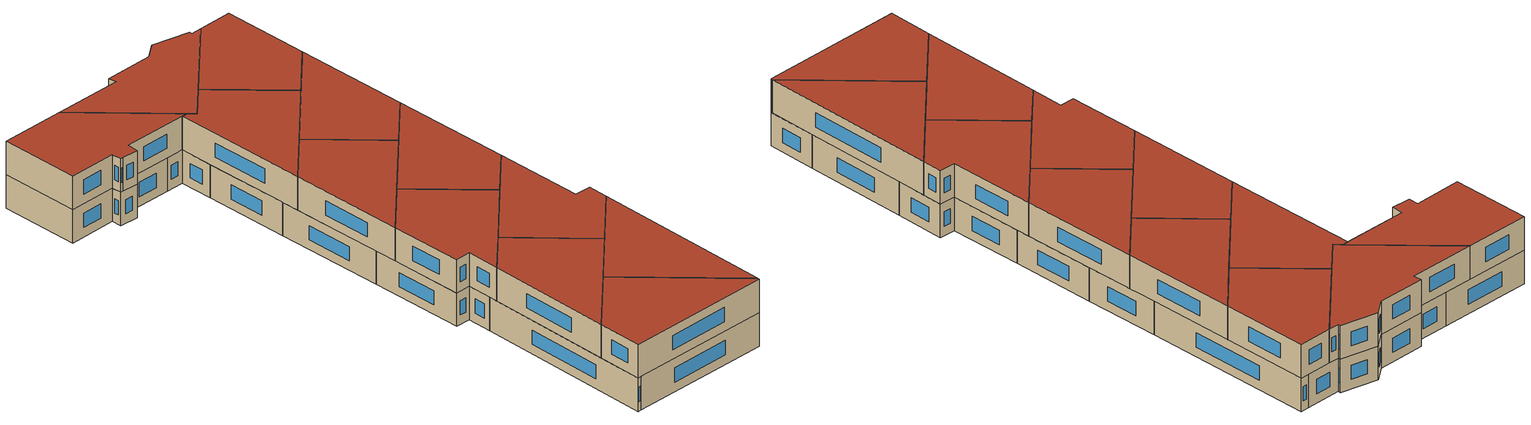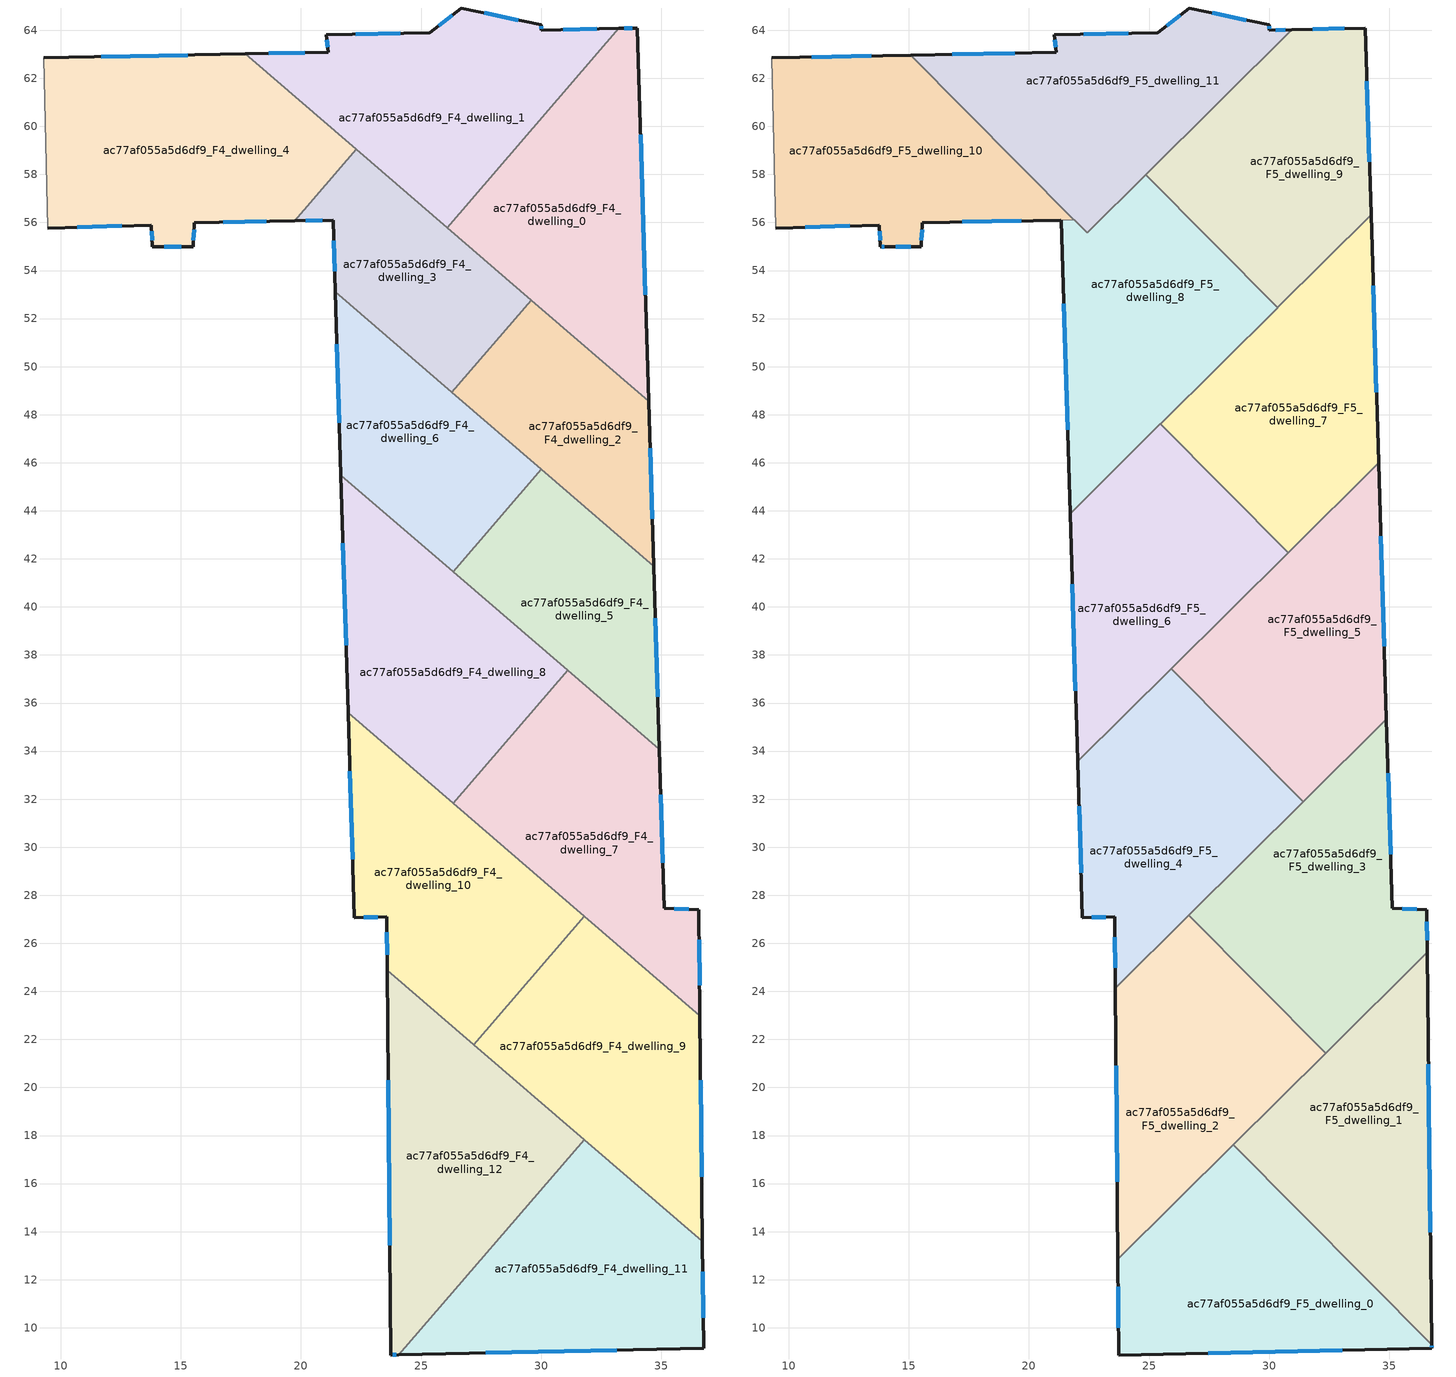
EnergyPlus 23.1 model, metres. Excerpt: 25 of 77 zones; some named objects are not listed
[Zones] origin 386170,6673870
ac77af055a5d6df9_F4_dwelling_0
 floor to ac77af055a5d6df9_F3_dwelling_0 (EU_floor_Construction): 34,64.09 34.47,48.55 26.09,55.77 33.23,64.08 z12
 wall outside (EU_wall_Construction): 34.47,48.55 34,64.09 33.23,64.08 z12:15
 wall to ac77af055a5d6df9_F4_dwelling_1 (EU_wall_Construction): 33.23,64.08 26.09,55.77 z12:15
 wall to ac77af055a5d6df9_F4_dwelling_2 (EU_wall_Construction): 29.58,52.77 34.47,48.55 z12:15
 wall to ac77af055a5d6df9_F4_dwelling_3 (EU_wall_Construction): 26.09,55.77 29.58,52.77 z12:15
 window (EU_Window_Construction): 33.78,64.09 33.45,64.08 / 34.34,52.99 34.14,59.65 z12.86:14.14
ac77af055a5d6df9_F4_dwelling_1
 floor to ac77af055a5d6df9_F3_dwelling_1 (EU_floor_Construction): 33.23,64.08 26.09,55.77 17.68,63.01 21.14,63.08 21.04,63.81 25.37,63.9 26.67,64.93 29.99,64.22 30,64 z12
 wall outside (EU_wall_Construction): 33.23,64.08 30,64 29.99,64.22 26.67,64.93 25.37,63.9 21.04,63.81 21.14,63.08 17.68,63.01 z12:15
 wall to ac77af055a5d6df9_F4_dwelling_4 (EU_wall_Construction): 17.68,63.01 22.29,59.04 z12:15
 wall to ac77af055a5d6df9_F4_dwelling_3 (EU_wall_Construction): 22.29,59.04 26.09,55.77 z12:15
 window (EU_Window_Construction): 29.05,64.42 27.62,64.72 / 30,64.07 30,64.16 / 32.31,64.05 30.93,64.02 / 20.15,63.06 18.67,63.03 / 21.07,63.6 21.11,63.29 / 24.13,63.87 22.28,63.83 / 26.3,64.63 25.74,64.19 z12.86:14.14
 ceiling adiabatic (EU_roof_Construction): 26.54,56.3 33.23,64.08 30.94,64.02 24.87,57.99 z15
ac77af055a5d6df9_F4_dwelling_10
 floor to ac77af055a5d6df9_F3_dwelling_10 (EU_floor_Construction): 31.8,27.12 27.2,21.78 23.59,24.88 23.57,27.09 22.23,27.07 21.97,35.59 z12
 wall outside (EU_wall_Construction): 21.97,35.59 22.23,27.07 23.57,27.09 23.59,24.88 z12:15
 wall to ac77af055a5d6df9_F4_dwelling_9 (EU_wall_Construction): 27.2,21.78 31.8,27.12 z12:15
 wall to ac77af055a5d6df9_F4_dwelling_12 (EU_wall_Construction): 23.59,24.88 27.2,21.78 z12:15
 wall to ac77af055a5d6df9_F4_dwelling_7 (EU_wall_Construction): 31.8,27.12 26.34,31.82 z12:15
 wall to ac77af055a5d6df9_F4_dwelling_8 (EU_wall_Construction): 26.34,31.82 21.97,35.59 z12:15
 window (EU_Window_Construction): 23.58,26.46 23.59,25.51 / 22.61,27.08 23.19,27.09 / 22.04,33.15 22.15,29.5 z12.86:14.14
ac77af055a5d6df9_F4_dwelling_11
 floor to ac77af055a5d6df9_F3_dwelling_11 (EU_floor_Construction): 36.71,13.59 36.76,9.15 24.07,8.87 31.78,17.83 z12
 wall outside (EU_wall_Construction): 24.07,8.87 36.76,9.15 36.71,13.59 z12:15
 wall to ac77af055a5d6df9_F4_dwelling_12 (EU_wall_Construction): 31.78,17.83 24.07,8.87 z12:15
 wall to ac77af055a5d6df9_F4_dwelling_9 (EU_wall_Construction): 36.71,13.59 31.78,17.83 z12:15
 window (EU_Window_Construction): 36.74,10.42 36.72,12.32 / 27.7,8.95 33.13,9.07 z12.86:14.14
 ceiling adiabatic (EU_roof_Construction): 36.76,9.3 36.71,13.59 31.78,17.83 30.16,15.95 z15
ac77af055a5d6df9_F4_dwelling_12
 floor to ac77af055a5d6df9_F3_dwelling_12 (EU_floor_Construction): 31.78,17.83 24.07,8.87 23.73,8.87 23.59,24.88 z12
 wall outside (EU_wall_Construction): 23.59,24.88 23.73,8.87 24.07,8.87 z12:15
 wall to ac77af055a5d6df9_F4_dwelling_9 (EU_wall_Construction): 31.78,17.83 27.2,21.78 z12:15
 window (EU_Window_Construction): 23.63,20.31 23.69,13.44 / 23.83,8.87 23.98,8.87 z12.86:14.14
 ceiling adiabatic (EU_roof_Construction): 30.16,15.95 31.78,17.83 30.14,19.24 28.51,17.62 z15
ac77af055a5d6df9_F4_dwelling_2
 floor to ac77af055a5d6df9_F3_dwelling_2 (EU_floor_Construction): 34.47,48.55 34.68,41.7 26.28,48.94 29.58,52.77 z12
 wall outside (EU_wall_Construction): 34.68,41.7 34.47,48.55 z12:15
 wall to ac77af055a5d6df9_F4_dwelling_3 (EU_wall_Construction): 29.58,52.77 26.28,48.94 z12:15
 wall to ac77af055a5d6df9_F4_dwelling_5 (EU_wall_Construction): 30.01,45.73 34.68,41.7 z12:15
 wall to ac77af055a5d6df9_F4_dwelling_6 (EU_wall_Construction): 26.28,48.94 30.01,45.73 z12:15
 window (EU_Window_Construction): 34.62,43.66 34.53,46.6 z12.86:14.14
ac77af055a5d6df9_F4_dwelling_3
 floor to ac77af055a5d6df9_F3_dwelling_3 (EU_floor_Construction): 29.58,52.77 26.28,48.94 21.43,53.11 21.34,56.1 19.74,56.07 22.29,59.04 z12
 wall outside (EU_wall_Construction): 19.74,56.07 21.34,56.1 21.43,53.11 z12:15
 wall to ac77af055a5d6df9_F4_dwelling_4 (EU_wall_Construction): 22.29,59.04 19.74,56.07 z12:15
 wall to ac77af055a5d6df9_F4_dwelling_6 (EU_wall_Construction): 21.43,53.11 26.28,48.94 z12:15
 window (EU_Window_Construction): 21.36,55.25 21.4,53.96 / 20.2,56.08 20.88,56.09 z12.86:14.14
ac77af055a5d6df9_F4_dwelling_4
 floor to ac77af055a5d6df9_F3_dwelling_4 (EU_floor_Construction): 22.29,59.04 19.74,56.07 15.57,56 15.51,54.98 13.82,55 13.77,55.89 9.47,55.77 9.3,62.85 17.68,63.01 z12
 wall outside (EU_wall_Construction): 9.47,55.77 13.77,55.89 13.82,55 15.51,54.98 15.57,56 19.74,56.07 / 17.68,63.01 9.3,62.85 z12:15
 wall adiabatic (EU_wall_Construction): 9.3,62.85 9.47,55.77 z12:15
 window (EU_Window_Construction): 16.76,56.02 18.55,56.05 / 15.53,55.27 15.55,55.71 / 14.3,54.99 15.03,54.99 / 13.79,55.64 13.81,55.25 / 10.7,55.8 12.54,55.86 / 15.28,62.97 11.69,62.9 z12.86:14.14
ac77af055a5d6df9_F4_dwelling_5
 floor to ac77af055a5d6df9_F3_dwelling_5 (EU_floor_Construction): 34.68,41.7 34.92,34.08 26.34,41.46 30.01,45.72 z12
 wall outside (EU_wall_Construction): 34.92,34.08 34.68,41.7 z12:15
 wall to ac77af055a5d6df9_F4_dwelling_6 (EU_wall_Construction): 30.01,45.72 26.34,41.46 z12:15
 wall to ac77af055a5d6df9_F4_dwelling_8 (EU_wall_Construction): 26.34,41.46 31.1,37.36 z12:15
 wall to ac77af055a5d6df9_F4_dwelling_7 (EU_wall_Construction): 31.1,37.36 34.92,34.08 z12:15
 window (EU_Window_Construction): 34.85,36.25 34.75,39.52 z12.86:14.14
ac77af055a5d6df9_F4_dwelling_6
 floor to ac77af055a5d6df9_F3_dwelling_6 (EU_floor_Construction): 30.01,45.72 26.34,41.46 21.66,45.48 21.43,53.11 z12
 wall outside (EU_wall_Construction): 21.43,53.11 21.66,45.48 z12:15
 wall to ac77af055a5d6df9_F4_dwelling_8 (EU_wall_Construction): 21.66,45.48 26.34,41.46 z12:15
 window (EU_Window_Construction): 21.5,50.93 21.6,47.66 z12.86:14.14
ac77af055a5d6df9_F4_dwelling_7
 floor to ac77af055a5d6df9_F3_dwelling_7 (EU_floor_Construction): 34.92,34.08 35.12,27.46 36.55,27.41 36.6,22.99 26.34,31.82 31.1,37.36 z12
 wall outside (EU_wall_Construction): 36.6,22.99 36.55,27.41 35.12,27.46 34.92,34.08 z12:15
 wall to ac77af055a5d6df9_F4_dwelling_8 (EU_wall_Construction): 31.1,37.36 26.34,31.82 z12:15
 wall to ac77af055a5d6df9_F4_dwelling_9 (EU_wall_Construction): 31.8,27.12 36.6,22.99 z12:15
 window (EU_Window_Construction): 36.59,24.25 36.57,26.14 / 35.06,29.35 34.97,32.19 / 36.14,27.42 35.53,27.44 z12.86:14.14
ac77af055a5d6df9_F4_dwelling_8
 floor to ac77af055a5d6df9_F3_dwelling_8 (EU_floor_Construction): 31.1,37.36 26.34,31.82 21.97,35.59 21.66,45.48 z12
 wall outside (EU_wall_Construction): 21.66,45.48 21.97,35.59 z12:15
 window (EU_Window_Construction): 21.75,42.66 21.88,38.41 z12.86:14.14
ac77af055a5d6df9_F4_dwelling_9
 floor to ac77af055a5d6df9_F3_dwelling_9 (EU_floor_Construction): 36.6,22.99 36.71,13.59 27.2,21.78 31.8,27.12 z12
 wall outside (EU_wall_Construction): 36.71,13.59 36.6,22.99 z12:15
 window (EU_Window_Construction): 36.68,16.28 36.63,20.3 z12.86:14.14
ac77af055a5d6df9_F5_dwelling_0
 floor to ac77af055a5d6df9_F4_dwelling_11 (EU_floor_Construction): 30.16,15.95 36.76,9.3 36.76,9.15 24.07,8.87 z15
 floor to ac77af055a5d6df9_F4_dwelling_12 (EU_floor_Construction): 28.51,17.62 30.16,15.95 24.07,8.87 23.73,8.87 23.7,12.85 z15
 wall outside (EU_wall_Construction): 23.7,12.85 23.73,8.87 36.76,9.15 36.76,9.3 z15:18
 wall to ac77af055a5d6df9_F5_dwelling_1 (EU_wall_Construction): 36.76,9.3 28.51,17.62 z15:18
 wall to ac77af055a5d6df9_F5_dwelling_2 (EU_wall_Construction): 28.51,17.62 23.7,12.85 z15:18
 window (EU_Window_Construction): 23.71,11.71 23.72,10 / 36.76,9.2 36.76,9.26 / 27.46,8.95 33.04,9.07 z15.86:17.14
 roof outside (EU_roof_Construction): 36.76,9.15 36.76,9.3 28.51,17.62 23.7,12.85 23.73,8.87 z18
ac77af055a5d6df9_F5_dwelling_1
 floor to ac77af055a5d6df9_F4_dwelling_9 (EU_floor_Construction): 36.6,22.99 36.71,13.59 30.14,19.24 35.16,24.22 z15
 floor to ac77af055a5d6df9_F4_dwelling_7 (EU_floor_Construction): 36.57,25.62 36.6,22.99 35.16,24.22 z15
 floor adiabatic (EU_floor_Construction): 36.71,13.59 36.76,9.3 28.51,17.62 30.14,19.24 z15
 wall outside (EU_wall_Construction): 36.76,9.3 36.57,25.62 z15:18
 wall to ac77af055a5d6df9_F5_dwelling_3 (EU_wall_Construction): 36.57,25.62 32.35,21.43 z15:18
 wall to ac77af055a5d6df9_F5_dwelling_2 (EU_wall_Construction): 32.35,21.43 28.51,17.62 z15:18
 window (EU_Window_Construction): 36.7,13.97 36.63,20.96 z15.86:17.14
 roof outside (EU_roof_Construction): 36.76,9.3 36.57,25.62 28.51,17.62 z18
ac77af055a5d6df9_F5_dwelling_10
 floor to ac77af055a5d6df9_F4_dwelling_4 (EU_floor_Construction): 15.08,62.96 20.75,57.25 19.74,56.07 15.57,56 15.51,54.98 14.03,55 13.82,55 13.77,55.89 9.47,55.77 9.3,62.85 z15
 floor to ac77af055a5d6df9_F4_dwelling_3 (EU_floor_Construction): 20.75,57.25 21.87,56.12 21.35,56.1 19.74,56.07 z15
 wall outside (EU_wall_Construction): 9.47,55.77 13.77,55.89 13.82,55 14.03,55 15.51,54.98 15.57,56 21.33,56.1 / 15.08,62.96 9.3,62.85 z15:18
 wall adiabatic (EU_wall_Construction): 9.3,62.85 9.47,55.77 z15:18
 wall to ac77af055a5d6df9_F5_dwelling_8 (EU_wall_Construction): 21.34,56.1 21.88,56.11 z15:18
 wall to ac77af055a5d6df9_F5_dwelling_11 (EU_wall_Construction): 21.87,56.12 15.08,62.96 z15:18
 window (EU_Window_Construction): 17.22,56.03 19.69,56.07 / 15.53,55.27 15.55,55.71 / 14.45,54.99 15.09,54.98 / 13.88,55 13.97,55 / 13.79,55.64 13.81,55.25 / 10.7,55.8 12.54,55.86 / 13.43,62.93 10.95,62.88 z15.86:17.14
 roof outside (EU_roof_Construction): 21.88,56.11 15.08,62.96 9.3,62.85 9.47,55.77 13.77,55.89 13.82,55 14.03,55 15.51,54.98 15.57,56 z18
ac77af055a5d6df9_F5_dwelling_11
 floor to ac77af055a5d6df9_F4_dwelling_1 (EU_floor_Construction): 30.94,64.02 24.24,57.37 17.68,63.01 21.14,63.08 21.04,63.81 25.37,63.9 26.67,64.93 29.99,64.22 30,64 z15
 floor to ac77af055a5d6df9_F4_dwelling_4 (EU_floor_Construction): 22.29,59.04 20.75,57.25 15.08,62.96 17.68,63.01 z15
 floor to ac77af055a5d6df9_F4_dwelling_3 (EU_floor_Construction): 24.24,57.37 22.42,55.57 20.75,57.25 22.29,59.04 z15
 wall outside (EU_wall_Construction): 30.95,64.03 30,64 29.99,64.22 26.67,64.93 25.37,63.9 21.04,63.81 21.14,63.08 15.08,62.96 z15:18
 wall to ac77af055a5d6df9_F5_dwelling_9 (EU_wall_Construction): 24.87,57.99 30.95,64.03 z15:18
 wall to ac77af055a5d6df9_F5_dwelling_8 (EU_wall_Construction): 21.88,56.11 22.42,55.57 24.87,57.99 z15:18
 window (EU_Window_Construction): 24.13,63.87 22.28,63.83 / 26.3,64.63 25.74,64.19 / 29.05,64.42 27.62,64.72 / 30,64.07 30,64.16 / 30.68,64.02 30.27,64.01 / 19.41,63.05 16.81,63 / 21.07,63.6 21.11,63.29 z15.86:17.14
 roof outside (EU_roof_Construction): 30.95,64.03 30,64 29.99,64.22 26.67,64.93 25.37,63.9 21.04,63.81 21.14,63.08 15.08,62.96 22.42,55.57 z18
ac77af055a5d6df9_F5_dwelling_2
 floor to ac77af055a5d6df9_F4_dwelling_12 (EU_floor_Construction): 30.14,19.24 23.7,12.85 23.6,24.12 24.01,24.53 z15
 floor to ac77af055a5d6df9_F4_dwelling_10 (EU_floor_Construction): 26.66,27.16 29.43,24.37 27.2,21.78 24.01,24.53 z15
 floor to ac77af055a5d6df9_F4_dwelling_9 (EU_floor_Construction): 29.43,24.37 32.35,21.43 30.14,19.24 27.2,21.78 z15
 wall outside (EU_wall_Construction): 23.6,24.12 23.7,12.85 z15:18
 wall to ac77af055a5d6df9_F5_dwelling_3 (EU_wall_Construction): 32.35,21.43 26.66,27.16 z15:18
 wall to ac77af055a5d6df9_F5_dwelling_4 (EU_wall_Construction): 26.66,27.16 23.6,24.12 z15:18
 window (EU_Window_Construction): 23.63,20.9 23.67,16.07 z15.86:17.14
 roof outside (EU_roof_Construction): 32.35,21.43 26.66,27.16 23.6,24.12 23.7,12.85 z18
ac77af055a5d6df9_F5_dwelling_3
 floor to ac77af055a5d6df9_F4_dwelling_7 (EU_floor_Construction): 34.92,34.08 35.12,27.46 36.55,27.41 36.57,25.62 35.16,24.22 29.03,29.51 34.23,34.67 z15
 floor to ac77af055a5d6df9_F4_dwelling_9 (EU_floor_Construction): 35.16,24.22 32.35,21.43 29.43,24.37 31.8,27.12 z15
 floor to ac77af055a5d6df9_F4_dwelling_10 (EU_floor_Construction): 31.8,27.12 29.43,24.37 26.66,27.16 29.03,29.51 z15
 floor to ac77af055a5d6df9_F4_dwelling_5 (EU_floor_Construction): 34.88,35.32 34.92,34.08 34.23,34.67 z15
 wall outside (EU_wall_Construction): 36.57,25.62 36.55,27.41 35.12,27.46 34.88,35.32 z15:18
 wall to ac77af055a5d6df9_F5_dwelling_5 (EU_wall_Construction): 34.88,35.32 31.42,31.88 z15:18
 wall to ac77af055a5d6df9_F5_dwelling_4 (EU_wall_Construction): 31.42,31.88 26.66,27.16 z15:18
 window (EU_Window_Construction): 36.14,27.42 35.53,27.44 / 36.57,26.13 36.56,26.9 / 35.05,29.7 34.95,33.07 z15.86:17.14
 roof outside (EU_roof_Construction): 36.57,25.62 36.55,27.41 35.12,27.46 34.88,35.32 26.66,27.16 32.35,21.43 z18
ac77af055a5d6df9_F5_dwelling_4
 floor to ac77af055a5d6df9_F4_dwelling_10 (EU_floor_Construction): 29.03,29.51 24.01,24.53 23.59,24.88 23.57,27.09 22.23,27.07 22.03,33.57 23.09,34.62 z15
 floor to ac77af055a5d6df9_F4_dwelling_12 (EU_floor_Construction): 24.01,24.53 23.6,24.12 23.59,24.88 z15
 floor to ac77af055a5d6df9_F4_dwelling_8 (EU_floor_Construction): 25.92,37.42 28.72,34.59 26.34,31.82 23.09,34.62 z15
 floor to ac77af055a5d6df9_F4_dwelling_7 (EU_floor_Construction): 28.72,34.59 31.42,31.88 29.03,29.51 26.34,31.82 z15
 wall outside (EU_wall_Construction): 22.03,33.57 22.23,27.07 23.57,27.09 23.6,24.12 z15:18
 wall to ac77af055a5d6df9_F5_dwelling_5 (EU_wall_Construction): 31.42,31.88 25.91,37.42 z15:18
 wall to ac77af055a5d6df9_F5_dwelling_6 (EU_wall_Construction): 25.91,37.42 22.03,33.57 z15:18
 window (EU_Window_Construction): 22.61,27.08 23.19,27.09 / 22.08,31.71 22.17,28.93 / 23.58,26.25 23.59,24.97 z15.86:17.14
 roof outside (EU_roof_Construction): 31.42,31.88 25.91,37.42 22.03,33.57 22.23,27.07 23.57,27.09 23.6,24.12 z18
ac77af055a5d6df9_F5_dwelling_5
 floor to ac77af055a5d6df9_F4_dwelling_5 (EU_floor_Construction): 34.68,41.7 34.88,35.32 34.23,34.67 28.29,39.78 32.3,43.76 z15
 floor to ac77af055a5d6df9_F4_dwelling_2 (EU_floor_Construction): 34.55,46 34.68,41.7 32.3,43.76 z15
 floor to ac77af055a5d6df9_F4_dwelling_7 (EU_floor_Construction): 34.23,34.67 31.42,31.88 28.72,34.59 31.1,37.36 z15
 floor to ac77af055a5d6df9_F4_dwelling_8 (EU_floor_Construction): 31.1,37.36 28.72,34.59 25.92,37.42 28.29,39.78 z15
 wall outside (EU_wall_Construction): 34.88,35.32 34.55,46 z15:18
 wall to ac77af055a5d6df9_F5_dwelling_7 (EU_wall_Construction): 34.55,46 30.79,42.26 z15:18
 wall to ac77af055a5d6df9_F5_dwelling_6 (EU_wall_Construction): 30.79,42.26 25.92,37.42 z15:18
 window (EU_Window_Construction): 34.79,38.37 34.65,42.95 z15.86:17.14
 roof outside (EU_roof_Construction): 34.88,35.32 34.55,46 25.91,37.42 31.42,31.88 z18
ac77af055a5d6df9_F5_dwelling_6
 floor to ac77af055a5d6df9_F4_dwelling_6 (EU_floor_Construction): 25.47,47.62 28.78,44.29 26.34,41.46 22.55,44.72 z15
 floor to ac77af055a5d6df9_F4_dwelling_8 (EU_floor_Construction): 28.29,39.78 23.09,34.62 21.97,35.59 21.71,43.88 22.55,44.72 z15
 floor to ac77af055a5d6df9_F4_dwelling_10 (EU_floor_Construction): 23.09,34.62 22.03,33.57 21.97,35.59 z15
 floor to ac77af055a5d6df9_F4_dwelling_5 (EU_floor_Construction): 28.78,44.29 30.79,42.26 28.29,39.78 26.34,41.46 z15
 wall outside (EU_wall_Construction): 21.71,43.88 22.03,33.57 z15:18
 wall to ac77af055a5d6df9_F5_dwelling_7 (EU_wall_Construction): 30.79,42.26 25.47,47.62 z15:18
 wall to ac77af055a5d6df9_F5_dwelling_8 (EU_wall_Construction): 25.47,47.62 21.71,43.88 z15:18
 window (EU_Window_Construction): 21.8,40.94 21.94,36.51 z15.86:17.14
 roof outside (EU_roof_Construction): 30.79,42.26 25.47,47.62 21.71,43.88 22.03,33.57 z18
ac77af055a5d6df9_F5_dwelling_7
 floor to ac77af055a5d6df9_F4_dwelling_2 (EU_floor_Construction): 34.47,48.55 34.55,46 32.3,43.76 26.56,48.69 30.16,52.27 z15
 floor to ac77af055a5d6df9_F4_dwelling_0 (EU_floor_Construction): 34.24,56.31 34.47,48.55 30.16,52.27 z15
 floor to ac77af055a5d6df9_F4_dwelling_6 (EU_floor_Construction): 30.01,45.72 28.78,44.29 25.47,47.62 26.56,48.69 z15
 floor to ac77af055a5d6df9_F4_dwelling_5 (EU_floor_Construction): 32.3,43.76 30.79,42.26 28.78,44.29 30.01,45.72 z15
 wall outside (EU_wall_Construction): 34.55,46 34.24,56.31 z15:18
 wall to ac77af055a5d6df9_F5_dwelling_9 (EU_wall_Construction): 34.24,56.31 30.36,52.46 z15:18
 wall to ac77af055a5d6df9_F5_dwelling_8 (EU_wall_Construction): 30.36,52.46 25.48,47.62 z15:18
 window (EU_Window_Construction): 34.46,48.94 34.33,53.37 z15.86:17.14
 roof outside (EU_roof_Construction): 34.55,46 34.24,56.31 25.47,47.62 30.79,42.26 z18
ac77af055a5d6df9_F5_dwelling_8
 floor to ac77af055a5d6df9_F4_dwelling_3 (EU_floor_Construction): 29.58,52.77 26.28,48.94 21.43,53.11 21.34,56.1 21.88,56.11 22.42,55.57 24.24,57.37 z15
 floor to ac77af055a5d6df9_F4_dwelling_0 (EU_floor_Construction): 26.54,56.3 30.36,52.46 30.16,52.27 26.09,55.77 z15
 floor to ac77af055a5d6df9_F4_dwelling_2 (EU_floor_Construction): 30.16,52.27 26.56,48.69 26.28,48.94 29.58,52.77 z15
 floor to ac77af055a5d6df9_F4_dwelling_1 (EU_floor_Construction): 24.87,57.99 26.54,56.3 26.09,55.77 24.24,57.37 z15
 floor to ac77af055a5d6df9_F4_dwelling_6 (EU_floor_Construction): 26.56,48.69 22.55,44.72 21.66,45.48 21.43,53.11 z15
 floor to ac77af055a5d6df9_F4_dwelling_8 (EU_floor_Construction): 22.55,44.72 21.71,43.88 21.66,45.48 z15
 wall outside (EU_wall_Construction): 21.34,56.1 21.71,43.88 z15:18
 wall to ac77af055a5d6df9_F5_dwelling_9 (EU_wall_Construction): 30.36,52.46 24.87,57.99 z15:18
 window (EU_Window_Construction): 21.44,52.61 21.61,47.37 z15.86:17.14
 roof outside (EU_roof_Construction): 30.36,52.46 24.87,57.99 22.42,55.57 21.88,56.11 21.34,56.1 21.71,43.88 z18
ac77af055a5d6df9_F5_dwelling_9
 floor to ac77af055a5d6df9_F4_dwelling_0 (EU_floor_Construction): 34,64.09 34.24,56.31 30.36,52.46 26.54,56.3 33.23,64.08 z15
 floor adiabatic (EU_floor_Construction): 33.23,64.08 26.54,56.3 24.87,57.99 30.94,64.02 z15
 wall outside (EU_wall_Construction): 34.24,56.31 34,64.09 30.95,64.03 z15:18
 window (EU_Window_Construction): 33.13,64.07 31.82,64.04 / 34.17,58.54 34.07,61.87 z15.86:17.14
 roof outside (EU_roof_Construction): 34.24,56.31 34,64.09 30.95,64.03 24.87,57.99 30.36,52.46 z18
[Building]
EU S2 Campaign: North Axis=0; Terrain=City; Solar Distribution=FullExterior
[Site:Location]
Helsinki-Vantaa.AP: Latitude=60.317; Longitude=24.963; Time Zone=2; Elevation=54.6
[SizingPeriod:WeatherFileDays]
AnnualSizingPeriod: Begin Month=1; Begin Day of Month=1; End Month=12; End Day of Month=31; Day of Week for Start Day=Monday; Use Weather File Daylight Saving Period=No; Use Weather File Rain and Snow Indicators=No
[MATERIAL]
EU_InternalMass_Material: Roughness=MediumRough; Thickness=0.1; Conductivity=1; Density=1800; Specific Heat=900; Thermal Absorptance=0.9; Solar Absorptance=0.7; Visible Absorptance=0.7
[MATERIAL:NOMASS] Roughness=MediumRough; Thermal Absorptance=0.9; Solar Absorptance=0.7; Visible Absorptance=0.7
Name | Thermal Resistance
EU_wall_NoMass | 1.10183
EU_roof_NoMass; EU_floor_NoMass | 1.70606
[WINDOWMATERIAL:SIMPLEGLAZINGSYSTEM]
EU_Window_SimpleGlazing: UFactor=3.11035; Solar Heat Gain Coefficient=0.8; Visible Transmittance=0.8
[CONSTRUCTION]
EU_wall_Construction: EU_wall_NoMass
EU_roof_Construction: EU_roof_NoMass
EU_floor_Construction: EU_floor_NoMass
EU_Window_Construction: EU_Window_SimpleGlazing
EU_InternalMass_Construction: EU_InternalMass_Material
[ZONE] Type=1; Multiplier=1; Ceiling Height=autocalculate; Floor Area=autocalculate; Part of Total Floor Area=Yes
Name | Volume
ac77af055a5d6df9_F4_dwelling_0 | 199.712
ac77af055a5d6df9_F5_dwelling_0; ac77af055a5d6df9_F5_dwelling_1; ac77af055a5d6df9_F5_dwelling_4 | 199.701
ac77af055a5d6df9_F4_dwelling_1 | 199.7
ac77af055a5d6df9_F4_dwelling_10 | 199.72
ac77af055a5d6df9_F5_dwelling_10 | 196.763
ac77af055a5d6df9_F4_dwelling_11 | 199.737
ac77af055a5d6df9_F5_dwelling_11 | 199.69
ac77af055a5d6df9_F4_dwelling_12 | 199.715
ac77af055a5d6df9_F4_dwelling_2 | 133.145
ac77af055a5d6df9_F5_dwelling_2 | 199.716
ac77af055a5d6df9_F4_dwelling_3 | 133.162
ac77af055a5d6df9_F5_dwelling_3 | 199.711
ac77af055a5d6df9_F4_dwelling_4 | 237.39
ac77af055a5d6df9_F4_dwelling_5 | 147.625
ac77af055a5d6df9_F5_dwelling_5 | 199.704
ac77af055a5d6df9_F4_dwelling_6 | 147.62
ac77af055a5d6df9_F5_dwelling_6 | 199.703
ac77af055a5d6df9_F4_dwelling_7 | 199.667
ac77af055a5d6df9_F5_dwelling_7 | 199.71
ac77af055a5d6df9_F4_dwelling_8 | 199.668
ac77af055a5d6df9_F5_dwelling_8 | 202.655
ac77af055a5d6df9_F4_dwelling_9 | 199.695
ac77af055a5d6df9_F5_dwelling_9 | 199.714
[INTERNALMASS] Construction=EU_InternalMass_Construction
Name | Zone or ZoneList | Surface Area
ac77af055a5d6df9_F4_dwelling_0_EU_InternalMass | ac77af055a5d6df9_F4_dwelling_0 | 66.5708
ac77af055a5d6df9_F4_dwelling_1_EU_InternalMass | ac77af055a5d6df9_F4_dwelling_1 | 66.5667
ac77af055a5d6df9_F4_dwelling_2_EU_InternalMass | ac77af055a5d6df9_F4_dwelling_2 | 44.3816
ac77af055a5d6df9_F4_dwelling_3_EU_InternalMass | ac77af055a5d6df9_F4_dwelling_3 | 44.3874
ac77af055a5d6df9_F4_dwelling_4_EU_InternalMass | ac77af055a5d6df9_F4_dwelling_4 | 79.1301
ac77af055a5d6df9_F4_dwelling_5_EU_InternalMass | ac77af055a5d6df9_F4_dwelling_5 | 49.2084
ac77af055a5d6df9_F4_dwelling_6_EU_InternalMass | ac77af055a5d6df9_F4_dwelling_6 | 49.2069
ac77af055a5d6df9_F4_dwelling_7_EU_InternalMass | ac77af055a5d6df9_F4_dwelling_7 | 66.5559
ac77af055a5d6df9_F4_dwelling_8_EU_InternalMass | ac77af055a5d6df9_F4_dwelling_8 | 66.556
ac77af055a5d6df9_F4_dwelling_9_EU_InternalMass | ac77af055a5d6df9_F4_dwelling_9 | 66.5651
ac77af055a5d6df9_F4_dwelling_10_EU_InternalMass | ac77af055a5d6df9_F4_dwelling_10 | 66.5736
ac77af055a5d6df9_F4_dwelling_11_EU_InternalMass | ac77af055a5d6df9_F4_dwelling_11 | 66.5791
ac77af055a5d6df9_F4_dwelling_12_EU_InternalMass | ac77af055a5d6df9_F4_dwelling_12 | 66.5716
ac77af055a5d6df9_F5_dwelling_0_EU_InternalMass | ac77af055a5d6df9_F5_dwelling_0 | 66.5698
ac77af055a5d6df9_F5_dwelling_1_EU_InternalMass | ac77af055a5d6df9_F5_dwelling_1 | 66.5652
ac77af055a5d6df9_F5_dwelling_2_EU_InternalMass | ac77af055a5d6df9_F5_dwelling_2 | 66.5726
ac77af055a5d6df9_F5_dwelling_3_EU_InternalMass | ac77af055a5d6df9_F5_dwelling_3 | 66.5702
ac77af055a5d6df9_F5_dwelling_4_EU_InternalMass | ac77af055a5d6df9_F5_dwelling_4 | 66.5672
ac77af055a5d6df9_F5_dwelling_5_EU_InternalMass | ac77af055a5d6df9_F5_dwelling_5 | 66.5679
ac77af055a5d6df9_F5_dwelling_6_EU_InternalMass | ac77af055a5d6df9_F5_dwelling_6 | 66.5651
ac77af055a5d6df9_F5_dwelling_7_EU_InternalMass | ac77af055a5d6df9_F5_dwelling_7 | 66.5676
ac77af055a5d6df9_F5_dwelling_8_EU_InternalMass | ac77af055a5d6df9_F5_dwelling_8 | 67.552
ac77af055a5d6df9_F5_dwelling_9_EU_InternalMass | ac77af055a5d6df9_F5_dwelling_9 | 66.572
ac77af055a5d6df9_F5_dwelling_10_EU_InternalMass | ac77af055a5d6df9_F5_dwelling_10 | 65.5886
ac77af055a5d6df9_F5_dwelling_11_EU_InternalMass | ac77af055a5d6df9_F5_dwelling_11 | 66.5643
[OTHEREQUIPMENT] Fuel Type=Electricity; Design Level Calculation Method=Watts/Area; Power per Zone Floor Area=1; Fraction Latent=0; Fraction Radiant=0; Fraction Lost=0; Carbon Dioxide Generation Rate=0; EndUse Subcategory=EU_Step8_InternalGains
Name | Zone or ZoneList or Space or SpaceList | Schedule
EU_Step8_InternalGain_ac77af055a5d6df9_F4_dwelling_0_f000 | ac77af055a5d6df9_F4_dwelling_0 | EU_Step8_GainSchedule_ac77af055a5d6df9_F4_dwelling_0_f000
EU_Step8_InternalGain_ac77af055a5d6df9_F4_dwelling_1_f000 | ac77af055a5d6df9_F4_dwelling_1 | EU_Step8_GainSchedule_ac77af055a5d6df9_F4_dwelling_1_f000
EU_Step8_InternalGain_ac77af055a5d6df9_F4_dwelling_2_f000 | ac77af055a5d6df9_F4_dwelling_2 | EU_Step8_GainSchedule_ac77af055a5d6df9_F4_dwelling_2_f000
EU_Step8_InternalGain_ac77af055a5d6df9_F4_dwelling_3_f000 | ac77af055a5d6df9_F4_dwelling_3 | EU_Step8_GainSchedule_ac77af055a5d6df9_F4_dwelling_3_f000
EU_Step8_InternalGain_ac77af055a5d6df9_F4_dwelling_4_f000 | ac77af055a5d6df9_F4_dwelling_4 | EU_Step8_GainSchedule_ac77af055a5d6df9_F4_dwelling_4_f000
EU_Step8_InternalGain_ac77af055a5d6df9_F4_dwelling_5_f000 | ac77af055a5d6df9_F4_dwelling_5 | EU_Step8_GainSchedule_ac77af055a5d6df9_F4_dwelling_5_f000
EU_Step8_InternalGain_ac77af055a5d6df9_F4_dwelling_6_f000 | ac77af055a5d6df9_F4_dwelling_6 | EU_Step8_GainSchedule_ac77af055a5d6df9_F4_dwelling_6_f000
EU_Step8_InternalGain_ac77af055a5d6df9_F4_dwelling_7_f000 | ac77af055a5d6df9_F4_dwelling_7 | EU_Step8_GainSchedule_ac77af055a5d6df9_F4_dwelling_7_f000
EU_Step8_InternalGain_ac77af055a5d6df9_F4_dwelling_8_f000 | ac77af055a5d6df9_F4_dwelling_8 | EU_Step8_GainSchedule_ac77af055a5d6df9_F4_dwelling_8_f000
EU_Step8_InternalGain_ac77af055a5d6df9_F4_dwelling_9_f000 | ac77af055a5d6df9_F4_dwelling_9 | EU_Step8_GainSchedule_ac77af055a5d6df9_F4_dwelling_9_f000
EU_Step8_InternalGain_ac77af055a5d6df9_F4_dwelling_10_f000 | ac77af055a5d6df9_F4_dwelling_10 | EU_Step8_GainSchedule_ac77af055a5d6df9_F4_dwelling_10_f000
EU_Step8_InternalGain_ac77af055a5d6df9_F4_dwelling_11_f000 | ac77af055a5d6df9_F4_dwelling_11 | EU_Step8_GainSchedule_ac77af055a5d6df9_F4_dwelling_11_f000
EU_Step8_InternalGain_ac77af055a5d6df9_F4_dwelling_12_f000 | ac77af055a5d6df9_F4_dwelling_12 | EU_Step8_GainSchedule_ac77af055a5d6df9_F4_dwelling_12_f000
EU_Step8_InternalGain_ac77af055a5d6df9_F5_dwelling_0_f000 | ac77af055a5d6df9_F5_dwelling_0 | EU_Step8_GainSchedule_ac77af055a5d6df9_F5_dwelling_0_f000
EU_Step8_InternalGain_ac77af055a5d6df9_F5_dwelling_1_f000 | ac77af055a5d6df9_F5_dwelling_1 | EU_Step8_GainSchedule_ac77af055a5d6df9_F5_dwelling_1_f000
EU_Step8_InternalGain_ac77af055a5d6df9_F5_dwelling_2_f000 | ac77af055a5d6df9_F5_dwelling_2 | EU_Step8_GainSchedule_ac77af055a5d6df9_F5_dwelling_2_f000
EU_Step8_InternalGain_ac77af055a5d6df9_F5_dwelling_3_f000 | ac77af055a5d6df9_F5_dwelling_3 | EU_Step8_GainSchedule_ac77af055a5d6df9_F5_dwelling_3_f000
EU_Step8_InternalGain_ac77af055a5d6df9_F5_dwelling_4_f000 | ac77af055a5d6df9_F5_dwelling_4 | EU_Step8_GainSchedule_ac77af055a5d6df9_F5_dwelling_4_f000
EU_Step8_InternalGain_ac77af055a5d6df9_F5_dwelling_5_f000 | ac77af055a5d6df9_F5_dwelling_5 | EU_Step8_GainSchedule_ac77af055a5d6df9_F5_dwelling_5_f000
EU_Step8_InternalGain_ac77af055a5d6df9_F5_dwelling_6_f000 | ac77af055a5d6df9_F5_dwelling_6 | EU_Step8_GainSchedule_ac77af055a5d6df9_F5_dwelling_6_f000
EU_Step8_InternalGain_ac77af055a5d6df9_F5_dwelling_7_f000 | ac77af055a5d6df9_F5_dwelling_7 | EU_Step8_GainSchedule_ac77af055a5d6df9_F5_dwelling_7_f000
EU_Step8_InternalGain_ac77af055a5d6df9_F5_dwelling_8_f000 | ac77af055a5d6df9_F5_dwelling_8 | EU_Step8_GainSchedule_ac77af055a5d6df9_F5_dwelling_8_f000
EU_Step8_InternalGain_ac77af055a5d6df9_F5_dwelling_9_f000 | ac77af055a5d6df9_F5_dwelling_9 | EU_Step8_GainSchedule_ac77af055a5d6df9_F5_dwelling_9_f000
EU_Step8_InternalGain_ac77af055a5d6df9_F5_dwelling_10_f000 | ac77af055a5d6df9_F5_dwelling_10 | EU_Step8_GainSchedule_ac77af055a5d6df9_F5_dwelling_10_f000
EU_Step8_InternalGain_ac77af055a5d6df9_F5_dwelling_11_f000 | ac77af055a5d6df9_F5_dwelling_11 | EU_Step8_GainSchedule_ac77af055a5d6df9_F5_dwelling_11_f000
[ZONEVENTILATION:DESIGNFLOWRATE] Schedule=EU_AlwaysOn; Design Flow Rate Calculation Method=AirChanges/Hour; Air Changes per Hour=0.756316; Ventilation Type=Natural; Fan Pressure Rise=0; Fan Total Efficiency=1; Constant Term Coefficient=1; Temperature Term Coefficient=0; Velocity Term Coefficient=0; Velocity Squared Term Coefficient=0; Minimum Indoor Temperature=-100; Maximum Indoor Temperature=100; Delta Temperature=-100; Minimum Outdoor Temperature=-100; Maximum Outdoor Temperature=100; Maximum Wind Speed=40
Name | Zone or ZoneList or Space or SpaceList
EU_ConstantAir_ac77af055a5d6df9_F4_dwelling_0 | ac77af055a5d6df9_F4_dwelling_0
EU_ConstantAir_ac77af055a5d6df9_F4_dwelling_1 | ac77af055a5d6df9_F4_dwelling_1
EU_ConstantAir_ac77af055a5d6df9_F4_dwelling_2 | ac77af055a5d6df9_F4_dwelling_2
EU_ConstantAir_ac77af055a5d6df9_F4_dwelling_3 | ac77af055a5d6df9_F4_dwelling_3
EU_ConstantAir_ac77af055a5d6df9_F4_dwelling_4 | ac77af055a5d6df9_F4_dwelling_4
EU_ConstantAir_ac77af055a5d6df9_F4_dwelling_5 | ac77af055a5d6df9_F4_dwelling_5
EU_ConstantAir_ac77af055a5d6df9_F4_dwelling_6 | ac77af055a5d6df9_F4_dwelling_6
EU_ConstantAir_ac77af055a5d6df9_F4_dwelling_7 | ac77af055a5d6df9_F4_dwelling_7
EU_ConstantAir_ac77af055a5d6df9_F4_dwelling_8 | ac77af055a5d6df9_F4_dwelling_8
EU_ConstantAir_ac77af055a5d6df9_F4_dwelling_9 | ac77af055a5d6df9_F4_dwelling_9
EU_ConstantAir_ac77af055a5d6df9_F4_dwelling_10 | ac77af055a5d6df9_F4_dwelling_10
EU_ConstantAir_ac77af055a5d6df9_F4_dwelling_11 | ac77af055a5d6df9_F4_dwelling_11
EU_ConstantAir_ac77af055a5d6df9_F4_dwelling_12 | ac77af055a5d6df9_F4_dwelling_12
EU_ConstantAir_ac77af055a5d6df9_F5_dwelling_0 | ac77af055a5d6df9_F5_dwelling_0
EU_ConstantAir_ac77af055a5d6df9_F5_dwelling_1 | ac77af055a5d6df9_F5_dwelling_1
EU_ConstantAir_ac77af055a5d6df9_F5_dwelling_2 | ac77af055a5d6df9_F5_dwelling_2
EU_ConstantAir_ac77af055a5d6df9_F5_dwelling_3 | ac77af055a5d6df9_F5_dwelling_3
EU_ConstantAir_ac77af055a5d6df9_F5_dwelling_4 | ac77af055a5d6df9_F5_dwelling_4
EU_ConstantAir_ac77af055a5d6df9_F5_dwelling_5 | ac77af055a5d6df9_F5_dwelling_5
EU_ConstantAir_ac77af055a5d6df9_F5_dwelling_6 | ac77af055a5d6df9_F5_dwelling_6
EU_ConstantAir_ac77af055a5d6df9_F5_dwelling_7 | ac77af055a5d6df9_F5_dwelling_7
EU_ConstantAir_ac77af055a5d6df9_F5_dwelling_8 | ac77af055a5d6df9_F5_dwelling_8
EU_ConstantAir_ac77af055a5d6df9_F5_dwelling_9 | ac77af055a5d6df9_F5_dwelling_9
EU_ConstantAir_ac77af055a5d6df9_F5_dwelling_10 | ac77af055a5d6df9_F5_dwelling_10
EU_ConstantAir_ac77af055a5d6df9_F5_dwelling_11 | ac77af055a5d6df9_F5_dwelling_11
[HVACTEMPLATE:ZONE:IDEALLOADSAIRSYSTEM] System Availability Schedule=EU_AlwaysOn; Maximum Heating Supply Air Temperature=50; Minimum Cooling Supply Air Temperature=13; Maximum Heating Supply Air Humidity Ratio=0.0156; Minimum Cooling Supply Air Humidity Ratio=0.0077; Heating Limit=NoLimit; Cooling Limit=NoLimit; Heating Availability Schedule=EU_AlwaysOn; Cooling Availability Schedule=EU_CoolingOff; Dehumidification Control Type=ConstantSensibleHeatRatio; Cooling Sensible Heat Ratio=0.7; Dehumidification Setpoint=60; Humidification Control Type=None; Humidification Setpoint=30; Outdoor Air Method=None; Outdoor Air Flow Rate per Person=0.00944; Outdoor Air Flow Rate per Zone Floor Area=0; Outdoor Air Flow Rate per Zone=0; Demand Controlled Ventilation Type=None; Outdoor Air Economizer Type=NoEconomizer; Heat Recovery Type=None; Sensible Heat Recovery Effectiveness=0.7; Latent Heat Recovery Effectiveness=0.65
Name | Template Thermostat
ac77af055a5d6df9_F4_dwelling_0 | EU_HeatOnly_ac77af055a5d6df9_F4_dwelling_0
ac77af055a5d6df9_F4_dwelling_1 | EU_HeatOnly_ac77af055a5d6df9_F4_dwelling_1
ac77af055a5d6df9_F4_dwelling_2 | EU_HeatOnly_ac77af055a5d6df9_F4_dwelling_2
ac77af055a5d6df9_F4_dwelling_3 | EU_HeatOnly_ac77af055a5d6df9_F4_dwelling_3
ac77af055a5d6df9_F4_dwelling_4 | EU_HeatOnly_ac77af055a5d6df9_F4_dwelling_4
ac77af055a5d6df9_F4_dwelling_5 | EU_HeatOnly_ac77af055a5d6df9_F4_dwelling_5
ac77af055a5d6df9_F4_dwelling_6 | EU_HeatOnly_ac77af055a5d6df9_F4_dwelling_6
ac77af055a5d6df9_F4_dwelling_7 | EU_HeatOnly_ac77af055a5d6df9_F4_dwelling_7
ac77af055a5d6df9_F4_dwelling_8 | EU_HeatOnly_ac77af055a5d6df9_F4_dwelling_8
ac77af055a5d6df9_F4_dwelling_9 | EU_HeatOnly_ac77af055a5d6df9_F4_dwelling_9
ac77af055a5d6df9_F4_dwelling_10 | EU_HeatOnly_ac77af055a5d6df9_F4_dwelling_10
ac77af055a5d6df9_F4_dwelling_11 | EU_HeatOnly_ac77af055a5d6df9_F4_dwelling_11
ac77af055a5d6df9_F4_dwelling_12 | EU_HeatOnly_ac77af055a5d6df9_F4_dwelling_12
ac77af055a5d6df9_F5_dwelling_0 | EU_HeatOnly_ac77af055a5d6df9_F5_dwelling_0
ac77af055a5d6df9_F5_dwelling_1 | EU_HeatOnly_ac77af055a5d6df9_F5_dwelling_1
ac77af055a5d6df9_F5_dwelling_2 | EU_HeatOnly_ac77af055a5d6df9_F5_dwelling_2
ac77af055a5d6df9_F5_dwelling_3 | EU_HeatOnly_ac77af055a5d6df9_F5_dwelling_3
ac77af055a5d6df9_F5_dwelling_4 | EU_HeatOnly_ac77af055a5d6df9_F5_dwelling_4
ac77af055a5d6df9_F5_dwelling_5 | EU_HeatOnly_ac77af055a5d6df9_F5_dwelling_5
ac77af055a5d6df9_F5_dwelling_6 | EU_HeatOnly_ac77af055a5d6df9_F5_dwelling_6
ac77af055a5d6df9_F5_dwelling_7 | EU_HeatOnly_ac77af055a5d6df9_F5_dwelling_7
ac77af055a5d6df9_F5_dwelling_8 | EU_HeatOnly_ac77af055a5d6df9_F5_dwelling_8
ac77af055a5d6df9_F5_dwelling_9 | EU_HeatOnly_ac77af055a5d6df9_F5_dwelling_9
ac77af055a5d6df9_F5_dwelling_10 | EU_HeatOnly_ac77af055a5d6df9_F5_dwelling_10
ac77af055a5d6df9_F5_dwelling_11 | EU_HeatOnly_ac77af055a5d6df9_F5_dwelling_11
[SIZING:ZONE] Zone Cooling Design Supply Air Temperature Input Method=SupplyAirTemperature; Zone Cooling Design Supply Air Temperature=13; Zone Heating Design Supply Air Temperature Input Method=SupplyAirTemperature; Zone Heating Design Supply Air Temperature=50; Zone Cooling Design Supply Air Humidity Ratio=0.008; Zone Heating Design Supply Air Humidity Ratio=0.008; Cooling Design Air Flow Method=DesignDay; Cooling Design Air Flow Rate=0; Cooling Minimum Air Flow per Zone Floor Area=0.000762; Cooling Minimum Air Flow=0; Cooling Minimum Air Flow Fraction=0.2; Heating Design Air Flow Method=DesignDay; Heating Design Air Flow Rate=0; Heating Maximum Air Flow per Zone Floor Area=0.002032; Heating Maximum Air Flow=0.141576; Heating Maximum Air Flow Fraction=0.3; Account for Dedicated Outdoor Air System=No; Dedicated Outdoor Air System Control Strategy=NeutralSupplyAir; Dedicated Outdoor Air Low Setpoint Temperature for Design=autosize; Dedicated Outdoor Air High Setpoint Temperature for Design=autosize; Zone Load Sizing Method=Sensible Load Only No Latent Load; Zone Latent Cooling Design Supply Air Humidity Ratio Input Method=HumidityRatioDifference; Zone Cooling Design Supply Air Humidity Ratio Difference=0.005; Zone Latent Heating Design Supply Air Humidity Ratio Input Method=HumidityRatioDifference; Zone Humidification Design Supply Air Humidity Ratio Difference=0.005
ac77af055a5d6df9_F4_dwelling_0; ac77af055a5d6df9_F4_dwelling_1; ac77af055a5d6df9_F4_dwelling_2; ac77af055a5d6df9_F4_dwelling_3; ac77af055a5d6df9_F4_dwelling_4; ac77af055a5d6df9_F4_dwelling_5; ac77af055a5d6df9_F4_dwelling_6; ac77af055a5d6df9_F4_dwelling_7; ac77af055a5d6df9_F4_dwelling_8; ac77af055a5d6df9_F4_dwelling_9; ac77af055a5d6df9_F4_dwelling_10; ac77af055a5d6df9_F4_dwelling_11; ac77af055a5d6df9_F4_dwelling_12; ac77af055a5d6df9_F5_dwelling_0; ac77af055a5d6df9_F5_dwelling_1; ac77af055a5d6df9_F5_dwelling_2; ac77af055a5d6df9_F5_dwelling_3; ac77af055a5d6df9_F5_dwelling_4; ac77af055a5d6df9_F5_dwelling_5; ac77af055a5d6df9_F5_dwelling_6; ac77af055a5d6df9_F5_dwelling_7; ac77af055a5d6df9_F5_dwelling_8; ac77af055a5d6df9_F5_dwelling_9; ac77af055a5d6df9_F5_dwelling_10; ac77af055a5d6df9_F5_dwelling_11
[SCHEDULE:CONSTANT]
Name | Hourly Value
EU_AlwaysOn | 1
EU_CoolingOff | 0
[SCHEDULE:FILE] Column Number=1; Rows to Skip at Top=0; Number of Hours of Data=8760; Column Separator=Comma; Interpolate to Timestep=No; Minutes per Item=60; Adjust Schedule for Daylight Savings=Yes
Name | File
EU_Step8_GainSchedule_ac77af055a5d6df9_F4_dwelling_0_f000 | ../../schedules/ac77af055a5d6df9/ac77af055a5d6df9_F4_dwelling_0_f000_gain.csv
EU_Step8_GainSchedule_ac77af055a5d6df9_F4_dwelling_1_f000 | ../../schedules/ac77af055a5d6df9/ac77af055a5d6df9_F4_dwelling_1_f000_gain.csv
EU_Step8_GainSchedule_ac77af055a5d6df9_F4_dwelling_2_f000 | ../../schedules/ac77af055a5d6df9/ac77af055a5d6df9_F4_dwelling_2_f000_gain.csv
EU_Step8_GainSchedule_ac77af055a5d6df9_F4_dwelling_3_f000 | ../../schedules/ac77af055a5d6df9/ac77af055a5d6df9_F4_dwelling_3_f000_gain.csv
EU_Step8_GainSchedule_ac77af055a5d6df9_F4_dwelling_4_f000 | ../../schedules/ac77af055a5d6df9/ac77af055a5d6df9_F4_dwelling_4_f000_gain.csv
EU_Step8_GainSchedule_ac77af055a5d6df9_F4_dwelling_5_f000 | ../../schedules/ac77af055a5d6df9/ac77af055a5d6df9_F4_dwelling_5_f000_gain.csv
EU_Step8_GainSchedule_ac77af055a5d6df9_F4_dwelling_6_f000 | ../../schedules/ac77af055a5d6df9/ac77af055a5d6df9_F4_dwelling_6_f000_gain.csv
EU_Step8_GainSchedule_ac77af055a5d6df9_F4_dwelling_7_f000 | ../../schedules/ac77af055a5d6df9/ac77af055a5d6df9_F4_dwelling_7_f000_gain.csv
EU_Step8_GainSchedule_ac77af055a5d6df9_F4_dwelling_8_f000 | ../../schedules/ac77af055a5d6df9/ac77af055a5d6df9_F4_dwelling_8_f000_gain.csv
EU_Step8_GainSchedule_ac77af055a5d6df9_F4_dwelling_9_f000 | ../../schedules/ac77af055a5d6df9/ac77af055a5d6df9_F4_dwelling_9_f000_gain.csv
EU_Step8_GainSchedule_ac77af055a5d6df9_F4_dwelling_10_f000 | ../../schedules/ac77af055a5d6df9/ac77af055a5d6df9_F4_dwelling_10_f000_gain.csv
EU_Step8_GainSchedule_ac77af055a5d6df9_F4_dwelling_11_f000 | ../../schedules/ac77af055a5d6df9/ac77af055a5d6df9_F4_dwelling_11_f000_gain.csv
EU_Step8_GainSchedule_ac77af055a5d6df9_F4_dwelling_12_f000 | ../../schedules/ac77af055a5d6df9/ac77af055a5d6df9_F4_dwelling_12_f000_gain.csv
EU_Step8_GainSchedule_ac77af055a5d6df9_F5_dwelling_0_f000 | ../../schedules/ac77af055a5d6df9/ac77af055a5d6df9_F5_dwelling_0_f000_gain.csv
EU_Step8_GainSchedule_ac77af055a5d6df9_F5_dwelling_1_f000 | ../../schedules/ac77af055a5d6df9/ac77af055a5d6df9_F5_dwelling_1_f000_gain.csv
EU_Step8_GainSchedule_ac77af055a5d6df9_F5_dwelling_2_f000 | ../../schedules/ac77af055a5d6df9/ac77af055a5d6df9_F5_dwelling_2_f000_gain.csv
EU_Step8_GainSchedule_ac77af055a5d6df9_F5_dwelling_3_f000 | ../../schedules/ac77af055a5d6df9/ac77af055a5d6df9_F5_dwelling_3_f000_gain.csv
EU_Step8_GainSchedule_ac77af055a5d6df9_F5_dwelling_4_f000 | ../../schedules/ac77af055a5d6df9/ac77af055a5d6df9_F5_dwelling_4_f000_gain.csv
EU_Step8_GainSchedule_ac77af055a5d6df9_F5_dwelling_5_f000 | ../../schedules/ac77af055a5d6df9/ac77af055a5d6df9_F5_dwelling_5_f000_gain.csv
EU_Step8_GainSchedule_ac77af055a5d6df9_F5_dwelling_6_f000 | ../../schedules/ac77af055a5d6df9/ac77af055a5d6df9_F5_dwelling_6_f000_gain.csv
EU_Step8_GainSchedule_ac77af055a5d6df9_F5_dwelling_7_f000 | ../../schedules/ac77af055a5d6df9/ac77af055a5d6df9_F5_dwelling_7_f000_gain.csv
EU_Step8_GainSchedule_ac77af055a5d6df9_F5_dwelling_8_f000 | ../../schedules/ac77af055a5d6df9/ac77af055a5d6df9_F5_dwelling_8_f000_gain.csv
EU_Step8_GainSchedule_ac77af055a5d6df9_F5_dwelling_9_f000 | ../../schedules/ac77af055a5d6df9/ac77af055a5d6df9_F5_dwelling_9_f000_gain.csv
EU_Step8_GainSchedule_ac77af055a5d6df9_F5_dwelling_10_f000 | ../../schedules/ac77af055a5d6df9/ac77af055a5d6df9_F5_dwelling_10_f000_gain.csv
EU_Step8_GainSchedule_ac77af055a5d6df9_F5_dwelling_11_f000 | ../../schedules/ac77af055a5d6df9/ac77af055a5d6df9_F5_dwelling_11_f000_gain.csv
